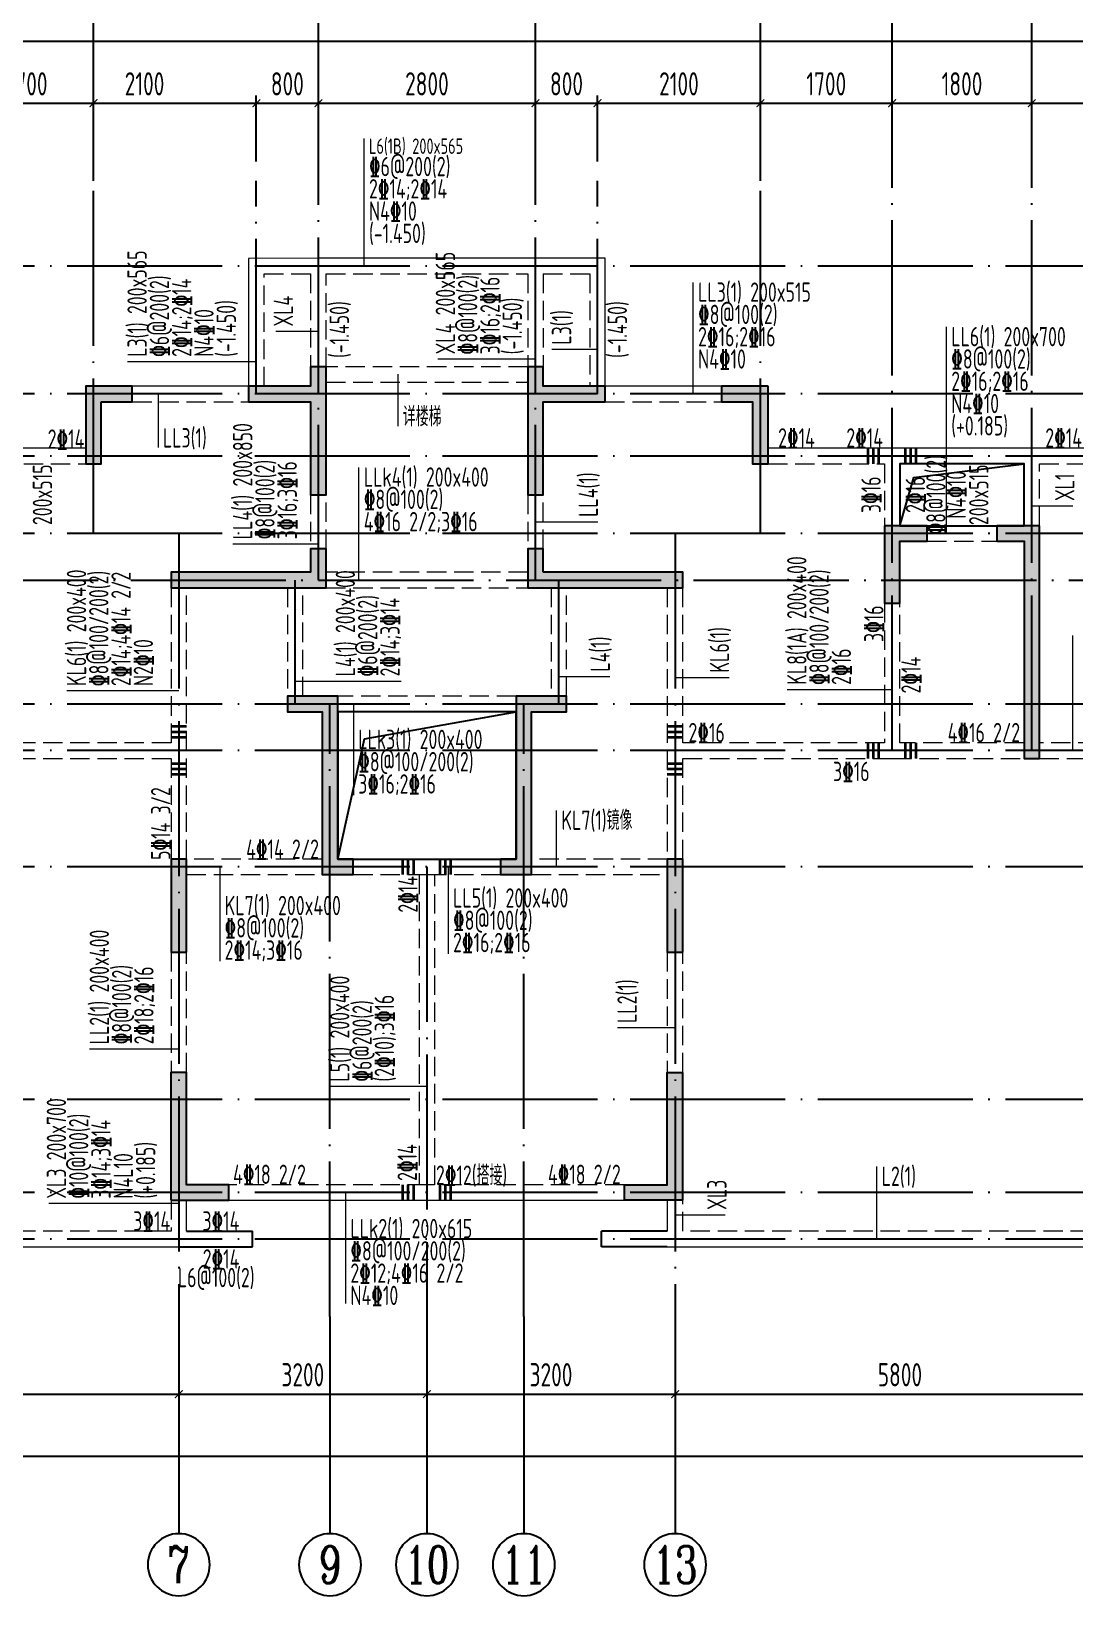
# Model space of a CAD drawing. Extents: x -1058961 to 23600, y -449123 to 2751847.
# Drawn here: x -208219 to -194763, y -193033 to -172855 of the extents above; entities that cross this region are included whole.
import ezdxf
from ezdxf.enums import TextEntityAlignment as Align

# ---------------------------------------------------------------- set-up
doc = ezdxf.new("R2010")
doc.units = 0
doc.header["$LTSCALE"] = 1000
doc.linetypes.add('DASH', pattern=[0.35, 0.25, -0.1])
doc.linetypes.add('DOTE', pattern=[2.42, 2, -0.2, 0.02, -0.2])
doc.layers.get('0').update_dxf_attribs({"linetype": 'CONTINUOUS'})
doc.layers.get('DEFPOINTS').update_dxf_attribs({"linetype": 'CONTINUOUS'})
for name, color, linetype in [('A-AXIS', 1, 'CONTINUOUS'), ('A-DOTE', 10, 'DOTE'), ('AXIS_NUM', 7, 'CONTINUOUS'), ('BEAM_CON', 4, 'CONTINUOUS'), ('S-D洞口', 4, 'CONTINUOUS'), ('S-L主梁线', 4, 'DASH'), ('S-L梁编号', 6, 'CONTINUOUS'), ('S-L梁配筋', 7, 'CONTINUOUS'), ('S-Q墙填充', 252, 'CONTINUOUS'), ('S-Q墙实线', 6, 'CONTINUOUS'), ('S-Y一般标注', 3, 'CONTINUOUS')]:
    doc.layers.add(name, color=color, linetype=linetype)
doc.layers.add('梁附加箍筋', color=1, linetype='CONTINUOUS', lineweight=35)
doc.styles.add('TSSD_Axis', font='complex.shx', dxfattribs={"width": 0.7, "bigfont": 'hztxt.shx'})
doc.styles.add('TSSD_DIMENSION', font='Tssdeng.shx', dxfattribs={"width": 0.7, "bigfont": 'tssdchn.shx'})
doc.styles.add('TSSD_REIN', font='tssdeng.shx', dxfattribs={"width": 0.7, "height": 300, "bigfont": 'tssdchn.shx'})
doc.dimstyles.new('TSSD_100_100', dxfattribs={"dimtxt": 300, "dimasz": 100, "dimexe": 100, "dimexo": 250, "dimgap": 100, "dimtad": 1, "dimdec": 0, "dimzin": 0, "dimdsep": 46, "dimtxsty": 'TSSD_DIMENSION', "dimblk": 'ARCHTICK', "dimcen": 0, "dimdle": 100, "dimclrt": 7, "dimadec": 0, "dimazin": 0, "dimtfac": 1, "dimtdec": 0, "dimtix": 1, "dimtmove": 2, "dimatfit": 3, "dimldrblk": 'ARCHTICK', "dimfxl": 0, "dimtolj": 1, "dimtzin": 0, "dimarcsym": 0})

# ---------------------------------------------------------------- blocks, each defined once
blk = doc.blocks.new('_ArchTick')
at = {"color": 0, "linetype": 'ByBlock', "const_width": 0.15}
blk.add_lwpolyline([(-0.5, -0.5), (0.5, 0.5)], dxfattribs=at)
blk = doc.blocks.new('*D1065')
at = {"layer": 'DEFPOINTS', "color": 0}
for p in [(12800, 19250), (11100, 18250), (12800, 18250)]:
    blk.add_point(p, dxfattribs=at)
at = {"layer": 'S-Y一般标注', "color": 0, "lineweight": -2}
for p, q in [((11000, 19250), (12900, 19250)), ((11100, 18500), (11100, 19350)), ((12800, 18500), (12800, 19350))]:
    blk.add_line(p, q, dxfattribs=at)
at = {"layer": 'S-Y一般标注', "color": 0, "lineweight": -2, "xscale": 100, "yscale": 100, "zscale": 100, "rotation": 180}
blk.add_blockref('_ArchTick', (11100, 19250), dxfattribs=at)
at = {"layer": 'S-Y一般标注', "color": 0, "lineweight": -2, "xscale": 100, "yscale": 100, "zscale": 100}
blk.add_blockref('_ArchTick', (12800, 19250), dxfattribs=at)
at = {"layer": 'S-Y一般标注', "color": 7, "insert": (11950, 19500), "char_height": 300, "attachment_point": 5, "style": 'TSSD_DIMENSION'}
blk.add_mtext('\\A1;1700', dxfattribs=at)
blk = doc.blocks.new('*D1066')
at = {"layer": 'DEFPOINTS', "color": 0}
for p in [(14900, 19250), (12800, 18250), (14900, 18250)]:
    blk.add_point(p, dxfattribs=at)
at = {"layer": 'S-Y一般标注', "color": 0, "lineweight": -2}
for p, q in [((12700, 19250), (15000, 19250)), ((12800, 18500), (12800, 19350)), ((14900, 18500), (14900, 19350))]:
    blk.add_line(p, q, dxfattribs=at)
at = {"layer": 'S-Y一般标注', "color": 0, "lineweight": -2, "xscale": 100, "yscale": 100, "zscale": 100, "rotation": 180}
blk.add_blockref('_ArchTick', (12800, 19250), dxfattribs=at)
at = {"layer": 'S-Y一般标注', "color": 0, "lineweight": -2, "xscale": 100, "yscale": 100, "zscale": 100}
blk.add_blockref('_ArchTick', (14900, 19250), dxfattribs=at)
at = {"layer": 'S-Y一般标注', "color": 7, "insert": (13458, 19500), "char_height": 300, "attachment_point": 5, "style": 'TSSD_DIMENSION'}
blk.add_mtext('\\A1;2100', dxfattribs=at)
blk = doc.blocks.new('*D1067')
at = {"layer": 'DEFPOINTS', "color": 0}
for p in [(18500, 19250), (15700, 18250), (18500, 18250)]:
    blk.add_point(p, dxfattribs=at)
at = {"layer": 'S-Y一般标注', "color": 0, "lineweight": -2}
for p, q in [((15600, 19250), (18600, 19250)), ((15700, 18500), (15700, 19350)), ((18500, 18500), (18500, 19350))]:
    blk.add_line(p, q, dxfattribs=at)
at = {"layer": 'S-Y一般标注', "color": 0, "lineweight": -2, "xscale": 100, "yscale": 100, "zscale": 100, "rotation": 180}
blk.add_blockref('_ArchTick', (15700, 19250), dxfattribs=at)
at = {"layer": 'S-Y一般标注', "color": 0, "lineweight": -2, "xscale": 100, "yscale": 100, "zscale": 100}
blk.add_blockref('_ArchTick', (18500, 19250), dxfattribs=at)
at = {"layer": 'S-Y一般标注', "color": 7, "insert": (17100, 19500), "char_height": 300, "attachment_point": 5, "style": 'TSSD_DIMENSION'}
blk.add_mtext('\\A1;2800', dxfattribs=at)
blk = doc.blocks.new('*D1068')
at = {"layer": 'DEFPOINTS', "color": 0}
for p in [(19300, 19250), (18500, 18250), (19300, 18250)]:
    blk.add_point(p, dxfattribs=at)
at = {"layer": 'S-Y一般标注', "color": 0, "lineweight": -2}
for p, q in [((18400, 19250), (19400, 19250)), ((18500, 18500), (18500, 19350)), ((19300, 18500), (19300, 19350))]:
    blk.add_line(p, q, dxfattribs=at)
at = {"layer": 'S-Y一般标注', "color": 0, "lineweight": -2, "xscale": 100, "yscale": 100, "zscale": 100, "rotation": 180}
blk.add_blockref('_ArchTick', (18500, 19250), dxfattribs=at)
at = {"layer": 'S-Y一般标注', "color": 0, "lineweight": -2, "xscale": 100, "yscale": 100, "zscale": 100}
blk.add_blockref('_ArchTick', (19300, 19250), dxfattribs=at)
at = {"layer": 'S-Y一般标注', "color": 7, "insert": (18900, 19500), "char_height": 300, "attachment_point": 5, "style": 'TSSD_DIMENSION'}
blk.add_mtext('\\A1;800', dxfattribs=at)
blk = doc.blocks.new('*D1069')
at = {"layer": 'DEFPOINTS', "color": 0}
for p in [(23100, 19250), (21400, 18250), (23100, 18250)]:
    blk.add_point(p, dxfattribs=at)
at = {"layer": 'S-Y一般标注', "color": 0, "lineweight": -2}
for p, q in [((21300, 19250), (23200, 19250)), ((21400, 18500), (21400, 19350)), ((23100, 18500), (23100, 19350))]:
    blk.add_line(p, q, dxfattribs=at)
at = {"layer": 'S-Y一般标注', "color": 0, "lineweight": -2, "xscale": 100, "yscale": 100, "zscale": 100, "rotation": 180}
blk.add_blockref('_ArchTick', (21400, 19250), dxfattribs=at)
at = {"layer": 'S-Y一般标注', "color": 0, "lineweight": -2, "xscale": 100, "yscale": 100, "zscale": 100}
blk.add_blockref('_ArchTick', (23100, 19250), dxfattribs=at)
at = {"layer": 'S-Y一般标注', "color": 7, "insert": (22250, 19500), "char_height": 300, "attachment_point": 5, "style": 'TSSD_DIMENSION'}
blk.add_mtext('\\A1;1700', dxfattribs=at)
blk = doc.blocks.new('*D1070')
at = {"layer": 'DEFPOINTS', "color": 0}
for p in [(24900, 19250), (23100, 18250), (24900, 18250)]:
    blk.add_point(p, dxfattribs=at)
at = {"layer": 'S-Y一般标注', "color": 0, "lineweight": -2}
for p, q in [((23000, 19250), (25000, 19250)), ((23100, 18500), (23100, 19350)), ((24900, 18500), (24900, 19350))]:
    blk.add_line(p, q, dxfattribs=at)
at = {"layer": 'S-Y一般标注', "color": 0, "lineweight": -2, "xscale": 100, "yscale": 100, "zscale": 100, "rotation": 180}
blk.add_blockref('_ArchTick', (23100, 19250), dxfattribs=at)
at = {"layer": 'S-Y一般标注', "color": 0, "lineweight": -2, "xscale": 100, "yscale": 100, "zscale": 100}
blk.add_blockref('_ArchTick', (24900, 19250), dxfattribs=at)
at = {"layer": 'S-Y一般标注', "color": 7, "insert": (24000, 19500), "char_height": 300, "attachment_point": 5, "style": 'TSSD_DIMENSION'}
blk.add_mtext('\\A1;1800', dxfattribs=at)
blk = doc.blocks.new('*D1071')
at = {"layer": 'DEFPOINTS', "color": 0}
for p in [(27800, 19250), (24900, 18250), (27800, 18250)]:
    blk.add_point(p, dxfattribs=at)
at = {"layer": 'S-Y一般标注', "color": 0, "lineweight": -2}
for p, q in [((24800, 19250), (27900, 19250)), ((24900, 18500), (24900, 19350)), ((27800, 18500), (27800, 19350))]:
    blk.add_line(p, q, dxfattribs=at)
at = {"layer": 'S-Y一般标注', "color": 0, "lineweight": -2, "xscale": 100, "yscale": 100, "zscale": 100, "rotation": 180}
blk.add_blockref('_ArchTick', (24900, 19250), dxfattribs=at)
at = {"layer": 'S-Y一般标注', "color": 0, "lineweight": -2, "xscale": 100, "yscale": 100, "zscale": 100}
blk.add_blockref('_ArchTick', (27800, 19250), dxfattribs=at)
at = {"layer": 'S-Y一般标注', "color": 7, "insert": (26350, 19500), "char_height": 300, "attachment_point": 5, "style": 'TSSD_DIMENSION'}
blk.add_mtext('\\A1;2900', dxfattribs=at)
blk = doc.blocks.new('*D1084')
at = {"layer": 'DEFPOINTS', "color": 0}
for p in [(54600, 20050), (4600, 18250), (54600, 18250)]:
    blk.add_point(p, dxfattribs=at)
at = {"layer": 'S-Y一般标注', "color": 0, "lineweight": -2}
for p, q in [((4500, 20050), (54700, 20050)), ((4600, 18500), (4600, 20150)), ((54600, 18500), (54600, 20150))]:
    blk.add_line(p, q, dxfattribs=at)
at = {"layer": 'S-Y一般标注', "color": 0, "lineweight": -2, "xscale": 100, "yscale": 100, "zscale": 100, "rotation": 180}
blk.add_blockref('_ArchTick', (4600, 20050), dxfattribs=at)
at = {"layer": 'S-Y一般标注', "color": 0, "lineweight": -2, "xscale": 100, "yscale": 100, "zscale": 100}
blk.add_blockref('_ArchTick', (54600, 20050), dxfattribs=at)
at = {"layer": 'S-Y一般标注', "color": 7, "insert": (29600, 20300), "char_height": 300, "attachment_point": 5, "style": 'TSSD_DIMENSION'}
blk.add_mtext('\\A1;50000', dxfattribs=at)
blk = doc.blocks.new('*D1095')
at = {"layer": 'DEFPOINTS', "color": 0}
for p in [(15700, 19250), (14900, 18250), (15700, 18250)]:
    blk.add_point(p, dxfattribs=at)
at = {"layer": 'S-Y一般标注', "color": 0, "lineweight": -2}
for p, q in [((14800, 19250), (15800, 19250)), ((14900, 18500), (14900, 19350)), ((15700, 18500), (15700, 19350))]:
    blk.add_line(p, q, dxfattribs=at)
at = {"layer": 'S-Y一般标注', "color": 0, "lineweight": -2, "xscale": 100, "yscale": 100, "zscale": 100, "rotation": 180}
blk.add_blockref('_ArchTick', (14900, 19250), dxfattribs=at)
at = {"layer": 'S-Y一般标注', "color": 0, "lineweight": -2, "xscale": 100, "yscale": 100, "zscale": 100}
blk.add_blockref('_ArchTick', (15700, 19250), dxfattribs=at)
at = {"layer": 'S-Y一般标注', "color": 7, "insert": (15300, 19500), "char_height": 300, "attachment_point": 5, "style": 'TSSD_DIMENSION'}
blk.add_mtext('\\A1;800', dxfattribs=at)
blk = doc.blocks.new('*D1096')
at = {"layer": 'DEFPOINTS', "color": 0}
for p in [(21400, 19250), (19300, 18250), (21400, 18250)]:
    blk.add_point(p, dxfattribs=at)
at = {"layer": 'S-Y一般标注', "color": 0, "lineweight": -2}
for p, q in [((19200, 19250), (21500, 19250)), ((19300, 18500), (19300, 19350)), ((21400, 18500), (21400, 19350))]:
    blk.add_line(p, q, dxfattribs=at)
at = {"layer": 'S-Y一般标注', "color": 0, "lineweight": -2, "xscale": 100, "yscale": 100, "zscale": 100, "rotation": 180}
blk.add_blockref('_ArchTick', (19300, 19250), dxfattribs=at)
at = {"layer": 'S-Y一般标注', "color": 0, "lineweight": -2, "xscale": 100, "yscale": 100, "zscale": 100}
blk.add_blockref('_ArchTick', (21400, 19250), dxfattribs=at)
at = {"layer": 'S-Y一般标注', "color": 7, "insert": (20350, 19500), "char_height": 300, "attachment_point": 5, "style": 'TSSD_DIMENSION'}
blk.add_mtext('\\A1;2100', dxfattribs=at)
blk = doc.blocks.new('*D1099')
at = {"layer": 'DEFPOINTS', "color": 0}
for p in [(8100, 3600), (13900, 3600), (13900, 2600)]:
    blk.add_point(p, dxfattribs=at)
at = {"layer": 'S-Y一般标注', "color": 0, "lineweight": -2}
for p, q in [((8100, 3350), (8100, 2500)), ((13900, 3350), (13900, 2500)), ((8000, 2600), (14000, 2600))]:
    blk.add_line(p, q, dxfattribs=at)
at = {"layer": 'S-Y一般标注', "color": 0, "lineweight": -2, "xscale": 100, "yscale": 100, "zscale": 100, "rotation": 180}
blk.add_blockref('_ArchTick', (8100, 2600), dxfattribs=at)
at = {"layer": 'S-Y一般标注', "color": 0, "lineweight": -2, "xscale": 100, "yscale": 100, "zscale": 100}
blk.add_blockref('_ArchTick', (13900, 2600), dxfattribs=at)
at = {"layer": 'S-Y一般标注', "color": 7, "insert": (11000, 2850), "char_height": 300, "attachment_point": 5, "style": 'TSSD_DIMENSION'}
blk.add_mtext('\\A1;5800', dxfattribs=at)
blk = doc.blocks.new('ts_axno')
at = {"color": 0, "linetype": 'ByBlock', "lineweight": -2}
blk.add_circle((0, 0), 0.5, dxfattribs=at)
at = {"color": 0, "linetype": 'ByBlock', "lineweight": -2, "style": 'TSSD_Axis', "width": 0.7}
blk.add_attdef('A', text='', height=0.6, dxfattribs=at).set_placement((0, 0), align=Align.MIDDLE_CENTER)
blk = doc.blocks.new('*D1100')
at = {"layer": 'DEFPOINTS', "color": 0}
for p in [(17100, 3600), (20300, 3600), (20300, 2600)]:
    blk.add_point(p, dxfattribs=at)
at = {"layer": 'S-Y一般标注', "color": 0, "lineweight": -2}
for p, q in [((17100, 3350), (17100, 2500)), ((20300, 3350), (20300, 2500)), ((17000, 2600), (20400, 2600))]:
    blk.add_line(p, q, dxfattribs=at)
at = {"layer": 'S-Y一般标注', "color": 0, "lineweight": -2, "xscale": 100, "yscale": 100, "zscale": 100, "rotation": 180}
blk.add_blockref('_ArchTick', (17100, 2600), dxfattribs=at)
at = {"layer": 'S-Y一般标注', "color": 0, "lineweight": -2, "xscale": 100, "yscale": 100, "zscale": 100}
blk.add_blockref('_ArchTick', (20300, 2600), dxfattribs=at)
at = {"layer": 'S-Y一般标注', "color": 7, "insert": (18700, 2850), "char_height": 300, "attachment_point": 5, "style": 'TSSD_DIMENSION'}
blk.add_mtext('\\A1;3200', dxfattribs=at)
blk = doc.blocks.new('*D1101')
at = {"layer": 'DEFPOINTS', "color": 0}
for p in [(20300, 3600), (26100, 3600), (26100, 2600)]:
    blk.add_point(p, dxfattribs=at)
at = {"layer": 'S-Y一般标注', "color": 0, "lineweight": -2}
for p, q in [((20300, 3350), (20300, 2500)), ((26100, 3350), (26100, 2500)), ((20200, 2600), (26200, 2600))]:
    blk.add_line(p, q, dxfattribs=at)
at = {"layer": 'S-Y一般标注', "color": 0, "lineweight": -2, "xscale": 100, "yscale": 100, "zscale": 100, "rotation": 180}
blk.add_blockref('_ArchTick', (20300, 2600), dxfattribs=at)
at = {"layer": 'S-Y一般标注', "color": 0, "lineweight": -2, "xscale": 100, "yscale": 100, "zscale": 100}
blk.add_blockref('_ArchTick', (26100, 2600), dxfattribs=at)
at = {"layer": 'S-Y一般标注', "color": 7, "insert": (23200, 2850), "char_height": 300, "attachment_point": 5, "style": 'TSSD_DIMENSION'}
blk.add_mtext('\\A1;5800', dxfattribs=at)
blk = doc.blocks.new('*D1107')
at = {"layer": 'DEFPOINTS', "color": 0}
for p in [(4600, 3600), (54600, 3600), (54600, 1800)]:
    blk.add_point(p, dxfattribs=at)
at = {"layer": 'S-Y一般标注', "color": 0, "lineweight": -2}
for p, q in [((4600, 3350), (4600, 1700)), ((54600, 3350), (54600, 1700)), ((4500, 1800), (54700, 1800))]:
    blk.add_line(p, q, dxfattribs=at)
at = {"layer": 'S-Y一般标注', "color": 0, "lineweight": -2, "xscale": 100, "yscale": 100, "zscale": 100, "rotation": 180}
blk.add_blockref('_ArchTick', (4600, 1800), dxfattribs=at)
at = {"layer": 'S-Y一般标注', "color": 0, "lineweight": -2, "xscale": 100, "yscale": 100, "zscale": 100}
blk.add_blockref('_ArchTick', (54600, 1800), dxfattribs=at)
at = {"layer": 'S-Y一般标注', "color": 7, "insert": (29600, 2050), "char_height": 300, "attachment_point": 5, "style": 'TSSD_DIMENSION'}
blk.add_mtext('\\A1;50000', dxfattribs=at)
blk = doc.blocks.new('*D1108')
at = {"layer": 'DEFPOINTS', "color": 0}
for p in [(13900, 3600), (17100, 3600), (17100, 2600)]:
    blk.add_point(p, dxfattribs=at)
at = {"layer": 'S-Y一般标注', "color": 0, "lineweight": -2}
for p, q in [((13900, 3350), (13900, 2500)), ((17100, 3350), (17100, 2500)), ((13800, 2600), (17200, 2600))]:
    blk.add_line(p, q, dxfattribs=at)
at = {"layer": 'S-Y一般标注', "color": 0, "lineweight": -2, "xscale": 100, "yscale": 100, "zscale": 100, "rotation": 180}
blk.add_blockref('_ArchTick', (13900, 2600), dxfattribs=at)
at = {"layer": 'S-Y一般标注', "color": 0, "lineweight": -2, "xscale": 100, "yscale": 100, "zscale": 100}
blk.add_blockref('_ArchTick', (17100, 2600), dxfattribs=at)
at = {"layer": 'S-Y一般标注', "color": 7, "insert": (15500, 2850), "char_height": 300, "attachment_point": 5, "style": 'TSSD_DIMENSION'}
blk.add_mtext('\\A1;3200', dxfattribs=at)
blk = doc.blocks.new('20210807.15312446')
at = {"layer": 'S-Q墙填充'}
h = blk.add_hatch(color=252, dxfattribs=at)
h.dxf.hatch_style = 1
h.paths.add_polyline_path([(72216, 67840), (72216, 68190), (72016, 68190), (72016, 67940), (71216, 67940), (71216, 67740), (72016, 67740), (72016, 66540), (72216, 66540)])
h = blk.add_hatch(color=252, dxfattribs=at)
h.dxf.hatch_style = 1
h.paths.add_polyline_path([(74816, 67840), (74816, 66540), (75016, 66540), (75016, 67740), (75815, 67740), (75815, 67940), (75016, 67940), (75016, 68190), (74816, 68190)])
h = blk.add_hatch(color=252, dxfattribs=at)
h.dxf.hatch_style = 1
h.paths.add_polyline_path([(69316, 67740), (69716, 67740), (69716, 67940), (69116, 67940), (69116, 66940), (69316, 66940)])
h = blk.add_hatch(color=252, dxfattribs=at)
h.dxf.hatch_style = 1
h.paths.add_polyline_path([(77916, 67940), (77316, 67940), (77316, 67740), (77716, 67740), (77716, 66940), (77916, 66940)])
h = blk.add_hatch(color=252, dxfattribs=at)
h.dxf.hatch_style = 1
h.paths.add_polyline_path([(79416, 66140), (79416, 65140), (79616, 65140), (79616, 65940), (79966, 65940), (79966, 66140)])
h = blk.add_hatch(color=252, dxfattribs=at)
h.dxf.hatch_style = 1
h.paths.add_polyline_path([(81416, 66140), (80866, 66140), (80866, 65940), (81216, 65940), (81216, 63140), (81416, 63140)])
h = blk.add_hatch(color=252, dxfattribs=at)
h.dxf.hatch_style = 1
h.paths.add_polyline_path([(72216, 65340), (72216, 65840), (72016, 65840), (72016, 65540), (71816, 65540), (70216, 65540), (70216, 65340), (71816, 65340)])
h = blk.add_hatch(color=252, dxfattribs=at)
h.dxf.hatch_style = 1
h.paths.add_polyline_path([(75016, 65540), (75016, 65840), (74816, 65840), (74816, 65340), (75216, 65340), (76816, 65340), (76816, 65540), (75216, 65540)])
h = blk.add_hatch(color=252, dxfattribs=at)
h.dxf.hatch_style = 1
h.paths.add_polyline_path([(72366, 61840), (72366, 63940), (71716, 63940), (71716, 63740), (72166, 63740), (72166, 61640), (72566, 61640), (72566, 61840)])
h = blk.add_hatch(color=252, dxfattribs=at)
h.dxf.hatch_style = 1
h.paths.add_polyline_path([(74866, 61640), (74866, 63740), (75316, 63740), (75316, 63940), (74666, 63940), (74666, 61840), (74466, 61840), (74466, 61640)])
h = blk.add_hatch(color=252, dxfattribs=at)
h.dxf.hatch_style = 1
h.paths.add_polyline_path([(70416, 60640), (70416, 61840), (70216, 61840), (70216, 60640)])
h = blk.add_hatch(color=252, dxfattribs=at)
h.dxf.hatch_style = 1
h.paths.add_polyline_path([(76816, 60640), (76816, 61840), (76616, 61840), (76616, 60640)])
h = blk.add_hatch(color=252, dxfattribs=at)
h.dxf.hatch_style = 1
h.paths.add_polyline_path([(70213, 57440), (70963, 57440), (70963, 57640), (70413, 57640), (70413, 59090), (70213, 59090)])
h = blk.add_hatch(color=252, dxfattribs=at)
h.dxf.hatch_style = 1
h.paths.add_polyline_path([(76813, 57440), (76063, 57440), (76063, 57640), (76613, 57640), (76613, 58740), (76613, 59090), (76813, 59090), (76813, 58740)])
at = {"layer": 'BEAM_CON'}
for p, q in [((70416, 57040), (71266, 57040)), ((71266, 56840), (71266, 57040)), ((76616, 57040), (75766, 57040)), ((75766, 56840), (75766, 57040)), ((70316, 56840), (71266, 56840)), ((76616, 56840), (75766, 56840))]:
    blk.add_line(p, q, dxfattribs=at)
at = {"layer": 'S-D洞口', "color": 5}
for points in [[(79616, 66140), (81216, 66140), (81216, 66940), (79616, 66940), (79616, 66140), (79793, 66762), (81216, 66940)], [(72366, 61840), (74666, 61840), (74666, 63740), (72366, 63740), (72366, 61840), (72712, 63393), (74666, 63740)]]:
    blk.add_lwpolyline(points, dxfattribs=at)
at = {"layer": 'S-L主梁线', "linetype": 'ByBlock', "lineweight": 18}
for p, q in [((72116, 69590), (71215, 69589)), ((71215, 69589), (71216, 67940)), ((74915, 69590), (72116, 69590)), ((75816, 69590), (74915, 69590)), ((75815, 67940), (75816, 69590)), ((71216, 67940), (69716, 67940)), ((77316, 67939), (75815, 67939)), ((69116, 67140), (67516, 67140)), ((79516, 67140), (77916, 67140)), ((81316, 67140), (79516, 67140)), ((84316, 67140), (81316, 67140)), ((79616, 66940), (81216, 66940)), ((79616, 66140), (79616, 66940)), ((81216, 66940), (81216, 66140)), ((80866, 66140), (79966, 66140)), ((72366, 63740), (74666, 63740)), ((73516, 61840), (72566, 61840)), ((74466, 61840), (73516, 61840)), ((70416, 57040), (70416, 57440)), ((70963, 57440), (73516, 57440)), ((73516, 57440), (76063, 57440)), ((76616, 57440), (76616, 57040)), ((64416, 56840), (70416, 56840)), ((76616, 56840), (82616, 56840))]:
    blk.add_line(p, q, dxfattribs=at)
at = {"layer": 'S-L主梁线', "linetype": 'DASH', "lineweight": 18}
for p, q in [((71415, 69389), (72016, 69390)), ((71416, 67940), (71415, 69389)), ((72016, 69390), (72016, 68190)), ((72216, 69390), (74815, 69390)), ((72216, 68190), (72216, 69390)), ((74815, 69390), (74816, 68190)), ((75015, 69390), (75616, 69390)), ((75015, 69390), (75016, 68190)), ((75616, 69390), (75615, 67940)), ((74816, 68190), (72216, 68190)), ((75016, 68090), (75016, 68190)), ((72216, 67990), (74816, 67990)), ((69716, 67740), (71216, 67740)), ((75815, 67740), (77316, 67740)), ((67616, 66940), (69116, 66940)), ((77916, 66940), (79416, 66940)), ((79416, 66940), (79416, 66140)), ((81416, 66940), (84116, 66940)), ((81416, 66140), (81416, 66940)), ((72016, 66540), (72016, 65840)), ((72216, 65840), (72216, 66540)), ((74816, 66540), (74816, 65840)), ((75016, 65840), (75016, 66540)), ((79966, 65940), (80866, 65940)), ((74816, 65540), (72216, 65540)), ((70216, 65340), (70216, 63340)), ((70416, 63240), (70416, 65340)), ((71716, 65340), (71716, 63940)), ((71916, 63940), (71916, 65340)), ((72216, 65340), (74816, 65340)), ((75116, 65340), (75116, 63940)), ((75316, 63940), (75316, 65340)), ((76616, 65340), (76616, 63240)), ((76816, 63340), (76816, 65340)), ((79416, 65140), (79416, 63340)), ((79616, 63340), (79616, 65140)), ((74666, 63940), (72366, 63940)), ((70216, 63340), (67616, 63340)), ((70416, 61840), (70416, 63240)), ((76616, 63240), (76616, 61840)), ((79416, 63340), (76816, 63340)), ((81216, 63340), (79616, 63340)), ((82516, 63340), (81416, 63340)), ((67516, 63140), (70216, 63140)), ((70216, 63140), (70216, 61840)), ((76816, 63140), (79516, 63140)), ((76816, 61840), (76816, 63140)), ((79516, 63140), (81216, 63140)), ((81416, 63140), (82416, 63140)), ((72166, 61840), (70416, 61840)), ((76616, 61840), (74866, 61840)), ((70416, 61640), (72166, 61640)), ((72566, 61640), (73516, 61640)), ((73416, 61640), (73416, 57640)), ((73516, 61640), (74466, 61640)), ((73616, 57640), (73616, 61640)), ((74866, 61640), (76616, 61640)), ((70216, 60640), (70216, 59090)), ((70416, 59090), (70416, 60640)), ((76616, 60640), (76616, 59090)), ((76816, 59090), (76816, 60640)), ((73516, 57640), (70963, 57640)), ((76063, 57640), (73516, 57640)), ((70216, 57440), (70216, 57040)), ((76816, 57040), (76816, 57440)), ((70216, 57040), (64616, 57040)), ((82416, 57040), (76816, 57040))]:
    blk.add_line(p, q, dxfattribs=at)
at = {"layer": 'S-Q墙实线'}
blk.add_lwpolyline([(72216, 67840), (72216, 68190), (72016, 68190), (72016, 67940), (71216, 67940), (71216, 67740), (72016, 67740), (72016, 66540), (72216, 66540), (72216, 67840)], dxfattribs=at)
for points in [[(74816, 67840), (74816, 66540), (75016, 66540), (75016, 67740), (75815, 67740), (75815, 67940), (75016, 67940), (75016, 68190), (74816, 68190)], [(69316, 67740), (69716, 67740), (69716, 67940), (69116, 67940), (69116, 66940), (69316, 66940)], [(77916, 67940), (77316, 67940), (77316, 67740), (77716, 67740), (77716, 66940), (77916, 66940)], [(79416, 66140), (79416, 65140), (79616, 65140), (79616, 65940), (79966, 65940), (79966, 66140)], [(81416, 66140), (80866, 66140), (80866, 65940), (81216, 65940), (81216, 63140), (81416, 63140)], [(72216, 65340), (72216, 65840), (72016, 65840), (72016, 65540), (71816, 65540), (70216, 65540), (70216, 65340), (71816, 65340)], [(75016, 65540), (75016, 65840), (74816, 65840), (74816, 65340), (75216, 65340), (76816, 65340), (76816, 65540), (75216, 65540)], [(72366, 61840), (72366, 63940), (71716, 63940), (71716, 63740), (72166, 63740), (72166, 61640), (72566, 61640), (72566, 61840)], [(74866, 61640), (74866, 63740), (75316, 63740), (75316, 63940), (74666, 63940), (74666, 61840), (74466, 61840), (74466, 61640)], [(70416, 60640), (70416, 61840), (70216, 61840), (70216, 60640)], [(76816, 60640), (76816, 61840), (76616, 61840), (76616, 60640)], [(70213, 57440), (70963, 57440), (70963, 57640), (70413, 57640), (70413, 59090), (70213, 59090)], [(76813, 57440), (76063, 57440), (76063, 57640), (76613, 57640), (76613, 58740), (76613, 59090), (76813, 59090), (76813, 58740)]]:
    blk.add_lwpolyline(points, close=True, dxfattribs=at)
blk = doc.blocks.new('20210726.16395156')
at = {"layer": 'A-AXIS'}
for p, q in [((12800, 18249.9), (12800, 21049.9)), ((15700, 18249.9), (15700, 21049.9)), ((18500, 18249.9), (18500, 21049.9)), ((21400, 18249.9), (21400, 21049.9)), ((23100, 18249.9), (23100, 21049.9)), ((24900, 18249.9), (24900, 21049.9)), ((13900, 3600), (13900, 800)), ((15850, 3600), (15850, 800)), ((17100, 3600), (17100, 800)), ((18350, 3600.1), (18350, 800.1)), ((20300, 3600), (20300, 800))]:
    blk.add_line(p, q, dxfattribs=at)
at = {"layer": 'A-DOTE'}
for p, q in [((12800, 13700), (12800, 18249.9)), ((14900, 15500), (14900, 18249.9)), ((15700, 13100.3), (15700, 18249.9)), ((18500, 13100.3), (18500, 18249.9)), ((19300, 15500), (19300, 18249.9)), ((21400, 13700), (21400, 18249.9)), ((23100, 10900), (23100, 18249.9)), ((24900, 10900), (24900, 18249.9)), ((55600, 17150), (3600, 17150)), ((55600, 15500), (3600, 15500)), ((55600, 14700), (3600, 14700)), ((55600, 13700), (3600, 13700)), ((13900.2, 13700), (13900, 3600)), ((20299.8, 13700), (20300, 3600)), ((3600, 13100.3), (55600, 13100.3)), ((15400, 11500), (15400, 13100)), ((18800, 11500), (18800, 13100)), ((55600, 11500), (3600, 11500)), ((15850, 3600), (15850, 11500)), ((18350, 3600.1), (18350, 11500)), ((55600, 10900), (3600, 10900)), ((55600, 9400), (3600, 9400)), ((17100, 9400), (17100, 3600)), ((55600, 6400), (3600, 6400)), ((55600, 5200), (3600, 5200)), ((55600, 4600), (3600, 4600))]:
    blk.add_line(p, q, dxfattribs=at)
at = {"layer": 'A-AXIS'}
ref = blk.add_blockref('ts_axno', (13900, 400), dxfattribs=dict(at, xscale=-800, yscale=800, zscale=800, rotation=180))
ref.add_attrib('5', '7', dxfattribs={"layer": 'AXIS_NUM', "height": 480, "style": 'TSSD_Axis', "width": 0.7}).set_placement((13900, 400), align=Align.MIDDLE_CENTER)
ref = blk.add_blockref('ts_axno', (15850, 400), dxfattribs=dict(at, xscale=-800, yscale=800, zscale=800, rotation=180))
ref.add_attrib('5', '9', dxfattribs={"layer": 'AXIS_NUM', "height": 480, "style": 'TSSD_Axis', "width": 0.7}).set_placement((15850, 400), align=Align.MIDDLE_CENTER)
ref = blk.add_blockref('ts_axno', (17100, 400), dxfattribs=dict(at, xscale=-800, yscale=800, zscale=800, rotation=180))
ref.add_attrib('8', '10', dxfattribs={"layer": 'AXIS_NUM', "height": 480, "style": 'TSSD_Axis', "width": 0.7}).set_placement((17100, 400), align=Align.MIDDLE_CENTER)
ref = blk.add_blockref('ts_axno', (18350, 400.1), dxfattribs=dict(at, xscale=-800, yscale=800, zscale=800, rotation=180))
ref.add_attrib('5', '11', dxfattribs={"layer": 'AXIS_NUM', "height": 480, "style": 'TSSD_Axis', "width": 0.7}).set_placement((18350, 400.1), align=Align.MIDDLE_CENTER)
ref = blk.add_blockref('ts_axno', (20300, 400), dxfattribs=dict(at, xscale=-800, yscale=800, zscale=800, rotation=180))
ref.add_attrib('8', '13', dxfattribs={"layer": 'AXIS_NUM', "height": 480, "style": 'TSSD_Axis', "width": 0.7}).set_placement((20300, 400), align=Align.MIDDLE_CENTER)
at = {"layer": 'S-Y一般标注'}
for base, p1, p2, picture, middle in [((54600, 20049.9), (4600, 18249.9), (54600, 18249.9), '*D1084', (29600, 20299.9)), ((12800, 19249.9), (11100, 18249.9), (12800, 18249.9), '*D1065', (11950, 19499.9)), ((15700, 19249.9), (14900, 18249.9), (15700, 18249.9), '*D1095', (15300, 19499.9)), ((18500, 19249.9), (15700, 18249.9), (18500, 18249.9), '*D1067', (17100, 19499.9)), ((19300, 19249.9), (18500, 18249.9), (19300, 18249.9), '*D1068', (18900, 19499.9)), ((21400, 19249.9), (19300, 18249.9), (21400, 18249.9), '*D1096', (20350, 19499.9)), ((23100, 19249.9), (21400, 18249.9), (23100, 18249.9), '*D1069', (22250, 19499.9)), ((24900, 19249.9), (23100, 18249.9), (24900, 18249.9), '*D1070', (24000, 19499.9)), ((27800, 19249.9), (24900, 18249.9), (27800, 18249.9), '*D1071', (26350, 19499.9)), ((54600, 1800), (4600, 3600), (54600, 3600), '*D1107', (29600, 2050)), ((13900, 2600), (8100, 3600), (13900, 3600), '*D1099', (11000, 2850)), ((17100, 2600), (13900, 3600), (17100, 3600), '*D1108', (15500, 2850)), ((20300, 2600), (17100, 3600), (20300, 3600), '*D1100', (18700, 2850)), ((26100, 2600), (20300, 3600), (26100, 3600), '*D1101', (23200, 2850))]:
    dim = blk.add_linear_dim(base=base, p1=p1, p2=p2, dimstyle='TSSD_100_100', dxfattribs=at)
    dim.commit()
    dim.dimension.update_dxf_attribs({"geometry": picture, "text_midpoint": middle})
dim = blk.add_linear_dim(base=(14900, 19249.9), p1=(12800, 18249.9), p2=(14900, 18249.9), dimstyle='TSSD_100_100', dxfattribs=at)
dim.commit()
dim.dimension.update_dxf_attribs({"geometry": '*D1066', "text_midpoint": (13458.1, 19499.9), "dimtype": 160})

msp = doc.modelspace()

# ---------------------------------------------------------------- linework, layer by layer
at = {"layer": 'S-L梁编号', "lineweight": 18}
for p, q in [((-203926.51, -175882.47), (-203926.51, -174236.16)), ((-199682.58, -177532.47), (-199682.58, -176093.91)), ((-204516.88, -176725.29), (-205064.64, -176725.29)), ((-196417.9, -179332.47), (-196417.9, -176668.25)), ((-200917.25, -176959.16), (-201505.23, -176959.16)), ((-205317.05, -177116.28), (-206979.3, -177116.28)), ((-201716.6, -177084.5), (-202974.74, -177084.5)), ((-203490.46, -177277.98), (-203490.46, -177948.91)), ((-206584.71, -177532.47), (-206584.71, -178222.95)), ((-203993.49, -179932.2), (-203993.49, -178478.8)), ((-195316.89, -178975), (-194786.12, -178975)), ((-201716.88, -179180.35), (-200911.22, -179180.35)), ((-204516.88, -179469.09), (-205618.28, -179469.09)), ((-194787.45, -182132.47), (-194787.45, -180649.64)), ((-201417.01, -181176.89), (-200757.64, -181176.89)), ((-199916.89, -181188.71), (-199219.1, -181188.71)), ((-206316.87, -181362.62), (-207761.15, -181362.62)), ((-204816.95, -181238.36), (-203449.57, -181238.36)), ((-197116.88, -181346.97), (-198471.93, -181346.97)), ((-204065.52, -181532.47), (-204065.52, -182706.68)), ((-201445.06, -183632.47), (-201445.06, -182905.04)), ((-205788.4, -183632.47), (-205788.4, -184849.74)), ((-202842.12, -183632.47), (-202842.12, -184751.99)), ((-199916.89, -185707.88), (-200660.64, -185707.88)), ((-206316.87, -185983.68), (-207466.64, -185983.68)), ((-203116.87, -186464.71), (-204365.69, -186464.71)), ((-197314.85, -188432.31), (-197314.85, -187496.83)), ((-204166.14, -187832.48), (-204166.14, -189264.87)), ((-206316.87, -187974.2), (-207991.37, -187974.2)), ((-199916.89, -188118.42), (-199271.84, -188118.42))]:
    msp.add_line(p, q, dxfattribs=at)
at = {"layer": '梁附加箍筋', "lineweight": 35}
for p, q in [((-197426.88, -178432.47), (-197426.88, -178232.47)), ((-197356.88, -178432.47), (-197356.88, -178232.47)), ((-197286.88, -178432.47), (-197286.88, -178232.47)), ((-196946.88, -178432.47), (-196946.88, -178232.47)), ((-196876.88, -178432.47), (-196876.88, -178232.47)), ((-196806.88, -178432.47), (-196806.88, -178232.47)), ((-206216.88, -181822.47), (-206416.88, -181822.47)), ((-206216.88, -181892.47), (-206416.88, -181892.47)), ((-206216.88, -181962.47), (-206416.88, -181962.47)), ((-199816.89, -181822.47), (-200016.89, -181822.47)), ((-199816.89, -181892.47), (-200016.89, -181892.47)), ((-199816.89, -181962.47), (-200016.89, -181962.47)), ((-197426.88, -182232.47), (-197426.88, -182032.47)), ((-197356.88, -182232.47), (-197356.88, -182032.47)), ((-197286.88, -182232.47), (-197286.88, -182032.47)), ((-196946.88, -182232.47), (-196946.88, -182032.47)), ((-196876.88, -182232.47), (-196876.88, -182032.47)), ((-196806.88, -182232.47), (-196806.88, -182032.47)), ((-206216.87, -182302.47), (-206416.87, -182302.47)), ((-206216.87, -182372.47), (-206416.87, -182372.47)), ((-199816.89, -182302.47), (-200016.89, -182302.47)), ((-199816.89, -182372.47), (-200016.89, -182372.47)), ((-206216.87, -182442.47), (-206416.87, -182442.47)), ((-199816.89, -182442.47), (-200016.89, -182442.47)), ((-203426.87, -183732.47), (-203426.87, -183532.47)), ((-203356.87, -183732.47), (-203356.87, -183532.47)), ((-203286.87, -183732.47), (-203286.87, -183532.47)), ((-202946.87, -183732.47), (-202946.87, -183532.47)), ((-202876.87, -183732.47), (-202876.87, -183532.47)), ((-202806.87, -183732.47), (-202806.87, -183532.47)), ((-203426.87, -187932.48), (-203426.87, -187732.48)), ((-203356.87, -187932.48), (-203356.87, -187732.48)), ((-203286.87, -187932.48), (-203286.87, -187732.48)), ((-202946.87, -187932.48), (-202946.87, -187732.48)), ((-202876.87, -187932.48), (-202876.87, -187732.48)), ((-202806.87, -187932.48), (-202806.87, -187732.48))]:
    msp.add_line(p, q, dxfattribs=at)

# ---------------------------------------------------------------- block references
at = {"layer": 'A-DOTE'}
msp.add_blockref('20210726.16395156', (-220216.88, -193032.52), dxfattribs=at)
at = {"layer": 'S-Q墙填充'}
msp.add_blockref('20210807.15312446', (-276632.52, -245372.01), dxfattribs=at)

# ---------------------------------------------------------------- texts
at = {"layer": 'S-L梁编号', "color": 6, "style": 'TSSD_REIN', "width": 0.7}
for s, height, p in [('L6(1B) 200x565', 200, (-203864.01, -174436.16)), ('LL3(1) 200x515', 250, (-199620.08, -176343.91)), ('LL6(1) 200x700', 250, (-196355.4, -176918.25)), ('详楼梯', 250, (-203427.96, -177948.91)), ('LL3(1)', 250, (-206522.21, -178222.95)), ('LLk4(1) 200x400', 250, (-203930.99, -178728.8)), ('LLk3(1) 200x400', 250, (-204003.02, -182112.45)), ('KL7(1)镜像', 250, (-201382.56, -183155.04)), ('KL7(1) 200x400', 250, (-205725.9, -184255.51)), ('LL5(1) 200x400', 250, (-202779.62, -184157.75)), ('L2(1)', 250, (-197252.35, -187746.83)), ('LLk2(1) 200x615', 250, (-204103.64, -188421.6))]:
    msp.add_text(s, height=height, dxfattribs=at).set_placement(p)
for s, p in [('L3(1) 200x565', (-206729.3, -177053.78)), ('XL4 200x565', (-202753.59, -177022)), ('XL4', (-204843.48, -176662.79)), ('L3(1)', (-201255.23, -176896.66)), ('LL4(1) 200x850', (-205368.28, -179406.59)), ('LL4(1)', (-200911.22, -179117.85)), ('XL1', (-194766.89, -178912.5)), ('KL8(1A) 200x400', (-198221.93, -181284.47)), ('KL6(1) 200x400', (-207511.15, -181300.12)), ('L4(1) 200x400', (-204043.8, -181175.86)), ('KL6(1)', (-199219.1, -181126.21)), ('L4(1)', (-200757.64, -181114.39)), ('LL2(1) 200x400', (-207216.64, -185921.18)), ('L5(1) 200x400', (-204115.69, -186402.21)), ('LL2(1)', (-200410.64, -185645.38)), ('XL3 200x700', (-207770.21, -187911.7)), ('XL3', (-199252.6, -188055.92))]:
    msp.add_text(s, height=250, rotation=90, dxfattribs=at).set_placement(p)
at = {"layer": 'S-L梁配筋', "color": 7, "style": 'TSSD_REIN', "width": 0.7}
for s, p in [('%%1326@200(2)', (-203864.01, -174723.66)), ('2%%13214;2%%13214', (-203864.01, -175011.16)), ('N4%%13210', (-203864.01, -175298.66)), ('(-1.450)', (-203864.01, -175586.16)), ('%%1328@100(2)', (-199620.08, -176631.41)), ('2%%13216;2%%13216', (-199620.08, -176918.91)), ('N4%%13210', (-199620.08, -177206.41)), ('%%1328@100(2)', (-196355.4, -177205.75)), ('2%%13216;2%%13216', (-196355.4, -177493.25)), ('N4%%13210', (-196355.4, -177780.75)), ('(+0.185)', (-196355.4, -178068.25)), ('%%1328@100(2)', (-203930.99, -179016.3)), ('%%1328@100/200(2)', (-204003.02, -182399.95)), ('3%%13216', (-197879.39, -182526.07)), ('3%%13216;2%%13216', (-204003.02, -182687.45)), ('%%1328@100(2)', (-202779.62, -184445.25)), ('%%1328@100(2)', (-205725.9, -184543.01)), ('2%%13214;3%%13216', (-205725.9, -184830.51)), ('2%%13216;2%%13216', (-202779.62, -184732.75)), ('4%%13218 2/2', (-205616.88, -187722.58)), ('2%%13212(搭接)', (-203000.36, -187733.4)), ('%%1328@100/200(2)', (-204103.64, -188709.1)), ('2%%13212;4%%13216 2/2', (-204103.64, -188996.6)), ('N4%%13210', (-204103.64, -189284.1))]:
    msp.add_text(s, height=250, dxfattribs=at).set_placement(p)
for s, p in [('%%1326@200(2)', (-206441.8, -177053.78)), ('2%%13214;2%%13214', (-206154.3, -177053.78)), ('%%1328@100(2)', (-202466.09, -177022)), ('3%%13216;2%%13216', (-202178.59, -177022)), ('(-1.450)', (-205579.3, -177053.78)), ('(-1.450)', (-204121.4, -177068.35)), ('(-1.450)', (-201891.09, -177022)), ('(-1.450)', (-200536.81, -177068.35)), ('N4%%13210', (-205866.8, -177053.78)), ('%%1328@100(2)', (-205080.78, -179406.59)), ('3%%13216;3%%13216', (-204793.28, -179406.59)), ('%%1328@100/200(2)', (-207223.65, -181300.12)), ('%%1328@100/200(2)', (-197934.43, -181284.47)), ('%%1326@200(2)', (-203756.3, -181175.86)), ('N2%%13210', (-206648.65, -181300.12)), ('2%%13216', (-197646.93, -181284.47)), ('%%1328@100(2)', (-206929.14, -185921.18)), ('2%%13218;2%%13216', (-206641.64, -185921.18)), ('%%1326@200(2)', (-203828.19, -186402.21)), ('(2%%13210);3%%13216', (-203540.69, -186402.21)), ('%%13210@100(2)', (-207482.71, -187911.7)), ('N4L10', (-206907.71, -187911.7)), ('(+0.185)', (-206620.21, -187911.7)), ('2%%13214', (-203245.77, -187682.48))]:
    msp.add_text(s, height=250, rotation=90, dxfattribs=at).set_placement(p)
for s, p in [('2%%13214', (-207534.66, -178239.81)), ('2%%13214', (-198114.7, -178223.99)), ('2%%13214', (-197234.98, -178223.99)), ('2%%13214', (-194669.14, -178223.99)), ('2%%13216', (-199275.65, -182024.84)), ('4%%13216 2/2', (-195466.89, -182024.84)), ('4%%13214 2/2', (-204509.23, -183528.4)), ('3%%13214', (-206427.18, -188324.84)), ('3%%13214', (-205535.49, -188324.84)), ('2%%13214', (-205535.49, -188813.65))]:
    msp.add_text(s, height=250, dxfattribs=at).set_placement(p, align=Align.RIGHT)
for s, p in [('%%1328@100(2)', (-196427.87, -178832.47)), ('N4%%13210', (-196165.63, -178832.47)), ('200x515', (-195874.82, -178832.47)), ('3%%13216', (-197264.19, -178832.47)), ('2%%13216', (-196692.47, -178832.47)), ('3%%13216', (-197227.98, -180495.47)), ('2%%13214', (-196748.63, -181158.8))]:
    msp.add_text(s, height=250, rotation=90, dxfattribs=at).set_placement(p, align=Align.CENTER)
msp.add_text('200x515', height=250, rotation=90, dxfattribs=at).set_placement((-207875.22, -178832.47), align=Align.BOTTOM_CENTER)
at = {"layer": 'S-L梁配筋', "color": 1, "style": 'TSSD_REIN', "width": 0.7}
msp.add_text('4%%13216 2/2;3%%13216', height=250, dxfattribs=at).set_placement((-203930.99, -179303.8))
for s, p in [('2%%13214;4%%13214 2/2', (-206936.15, -181300.12)), ('2%%13214;3%%13214', (-203468.8, -181175.86)), ('5%%13214 3/2', (-206425.16, -183542.73)), ('3%%13214;3%%13214', (-207195.21, -187911.7))]:
    msp.add_text(s, height=250, rotation=90, dxfattribs=at).set_placement(p)
at = {"layer": 'S-L梁配筋', "color": 7, "style": 'TSSD_REIN', "width": 0.7}
for s, rotation, p in [('2%%13214', 90, (-203236.63, -183749.67)), ('4%%13218 2/2', 360, (-200616.88, -187722.58))]:
    msp.add_text(s, height=250, rotation=rotation, dxfattribs=at).set_placement(p, align=Align.RIGHT)
msp.add_text('L6@100(2)', height=250, dxfattribs=at).set_placement((-205834.37, -188803.46), align=Align.TOP_CENTER)

doc.saveas('drawing.dxf')
